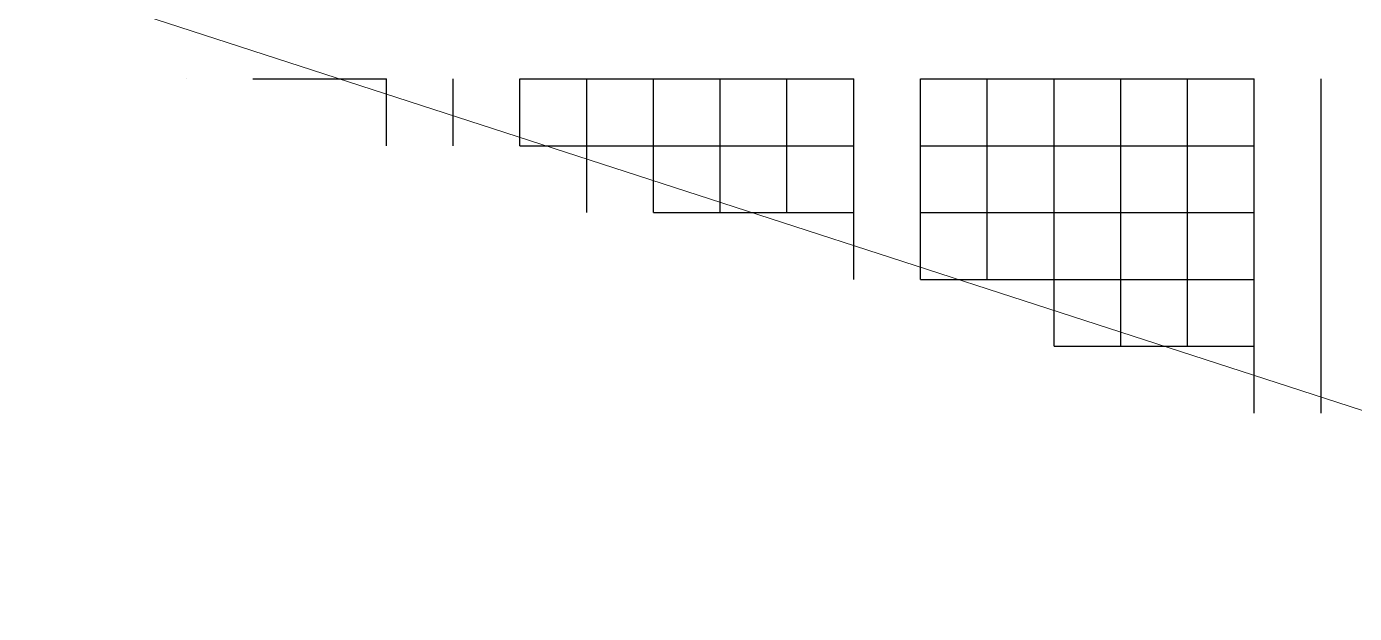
# Model space of a CAD drawing. Header units: millimetres. Extents: x 6 to 745025, y -1528 to 119936.
# Drawn here: x 178.052 to 178.894, y 108.895 to 109.267 of the extents above; entities that cross this region are included whole.
import ezdxf

# ---------------------------------------------------------------- set-up
doc = ezdxf.new("R2010")
doc.units = ezdxf.units.MM
doc.header["$MEASUREMENT"] = 0
doc.layers.get('0').update_dxf_attribs({"linetype": 'CONTINUOUS'})

msp = doc.modelspace()

# ---------------------------------------------------------------- linework, layer by layer
at = {"color": 0, "linetype": 'Continuous', "lineweight": 25, "true_color": 0x000005}
for p, q in [((178.15277, 109.23411), (178.15277, 109.23411)), ((178.19511, 109.23411), (178.19511, 109.23411)), ((178.19511, 109.23411), (178.19511, 109.23411)), ((178.19511, 109.23411), (178.19511, 109.23411)), ((178.19511, 109.23411), (178.19511, 109.23411)), ((178.19511, 109.23411), (178.19511, 109.23411)), ((178.19511, 109.23411), (178.19511, 109.23411)), ((178.19511, 109.23411), (178.19511, 109.23411)), ((178.23744, 109.23411), (178.27977, 109.23411)), ((178.23744, 109.23411), (178.27977, 109.23411)), ((178.23744, 109.23411), (178.23744, 109.23411)), ((178.23744, 109.23411), (178.23744, 109.23411)), ((178.23744, 109.23411), (178.23744, 109.23411)), ((178.23744, 109.23411), (178.23744, 109.23411)), ((178.23744, 109.23411), (178.23744, 109.23411)), ((178.23744, 109.23411), (178.23744, 109.23411)), ((178.23744, 109.23411), (178.23744, 109.23411)), ((178.27977, 109.23411), (178.27977, 109.23411)), ((178.27977, 109.23411), (178.27977, 109.23411)), ((178.27977, 109.23411), (178.27977, 109.23411)), ((178.27977, 109.23411), (178.27977, 109.23411)), ((178.27977, 109.23411), (178.27977, 109.23411)), ((178.27977, 109.23411), (178.27977, 109.23411)), ((178.27977, 109.23411), (178.27977, 109.23411)), ((178.27977, 109.23411), (178.27977, 109.23411)), ((178.27977, 109.19178), (178.27977, 109.23411)), ((178.32211, 109.23411), (178.32211, 109.23411)), ((178.32211, 109.23411), (178.32211, 109.23411)), ((178.32211, 109.23411), (178.32211, 109.23411)), ((178.32211, 109.23411), (178.32211, 109.23411)), ((178.32211, 109.23411), (178.32211, 109.23411)), ((178.32211, 109.23411), (178.32211, 109.23411)), ((178.32211, 109.23411), (178.32211, 109.23411)), ((178.32211, 109.19178), (178.32211, 109.23411)), ((178.32211, 109.19178), (178.32211, 109.23411)), ((178.32211, 109.19178), (178.32211, 109.23411)), ((178.32211, 109.19178), (178.32211, 109.23411)), ((178.32211, 109.19178), (178.32211, 109.23411)), ((178.32211, 109.19178), (178.32211, 109.23411)), ((178.32211, 109.19178), (178.32211, 109.23411)), ((178.36444, 109.19178), (178.36444, 109.23411)), ((178.36444, 109.19178), (178.36444, 109.23411)), ((178.36444, 109.19178), (178.36444, 109.23411)), ((178.36444, 109.19178), (178.36444, 109.23411)), ((178.36444, 109.19178), (178.36444, 109.23411)), ((178.36444, 109.19178), (178.36444, 109.23411)), ((178.36444, 109.19178), (178.36444, 109.23411)), ((178.36444, 109.19178), (178.36444, 109.23411)), ((178.40677, 109.19178), (178.40677, 109.23411)), ((178.40677, 109.19178), (178.40677, 109.23411)), ((178.40677, 109.19178), (178.40677, 109.23411)), ((178.40677, 109.19178), (178.40677, 109.23411)), ((178.40677, 109.19178), (178.40677, 109.23411)), ((178.40677, 109.19178), (178.40677, 109.23411)), ((178.87244, 109.23411), (178.87244, 109.23411)), ((178.87244, 109.23411), (178.87244, 109.23411)), ((178.87244, 109.23411), (178.87244, 109.23411)), ((178.87244, 109.23411), (178.87244, 109.23411)), ((178.87244, 109.23411), (178.87244, 109.23411)), ((178.87244, 109.23411), (178.87244, 109.23411)), ((178.87244, 109.23411), (178.87244, 109.23411)), ((178.32211, 109.19178), (178.32211, 109.19178)), ((178.32211, 109.19178), (178.32211, 109.19178)), ((178.87244, 109.19178), (178.87244, 109.19178)), ((178.87244, 109.19178), (178.87244, 109.19178)), ((178.87244, 109.19178), (178.87244, 109.19178)), ((178.87244, 109.19178), (178.87244, 109.19178)), ((178.87244, 109.19178), (178.87244, 109.19178)), ((178.87244, 109.19178), (178.87244, 109.19178)), ((178.87244, 109.19178), (178.87244, 109.19178)), ((178.53377, 109.14944), (178.57611, 109.14944)), ((178.53377, 109.14944), (178.57611, 109.14944)), ((178.87244, 109.14944), (178.87244, 109.14944)), ((178.87244, 109.14944), (178.87244, 109.14944)), ((178.87244, 109.14944), (178.87244, 109.14944)), ((178.87244, 109.14944), (178.87244, 109.14944)), ((178.87244, 109.14944), (178.87244, 109.14944)), ((178.87244, 109.14944), (178.87244, 109.14944)), ((178.87244, 109.14944), (178.87244, 109.14944)), ((178.57611, 109.10711), (178.57611, 109.10711)), ((178.57611, 109.10711), (178.57611, 109.10711)), ((178.57611, 109.10711), (178.57611, 109.10711)), ((178.87244, 109.10711), (178.87244, 109.10711)), ((178.87244, 109.10711), (178.87244, 109.10711)), ((178.87244, 109.10711), (178.87244, 109.10711)), ((178.87244, 109.10711), (178.87244, 109.10711)), ((178.87244, 109.10711), (178.87244, 109.10711)), ((178.87244, 109.10711), (178.87244, 109.10711)), ((178.87244, 109.10711), (178.87244, 109.10711)), ((178.78777, 109.06478), (178.83011, 109.06478)), ((178.78777, 109.06478), (178.83011, 109.06478)), ((178.87244, 109.06478), (178.87244, 109.06478)), ((178.87244, 109.06478), (178.87244, 109.06478)), ((178.87244, 109.06478), (178.87244, 109.06478)), ((178.87244, 109.06478), (178.87244, 109.06478)), ((178.87244, 109.06478), (178.87244, 109.06478)), ((178.87244, 109.06478), (178.87244, 109.06478)), ((178.87244, 109.06478), (178.87244, 109.06478)), ((178.83011, 109.02244), (178.83011, 109.02244)), ((178.83011, 109.02244), (178.83011, 109.02244)), ((178.83011, 109.02244), (178.83011, 109.02244)), ((178.87244, 109.02244), (178.87244, 109.02244)), ((178.87244, 109.02244), (178.87244, 109.02244)), ((178.87244, 109.02244), (178.87244, 109.02244)), ((178.87244, 109.02244), (178.87244, 109.02244)), ((178.87244, 109.02244), (178.87244, 109.02244))]:
    msp.add_line(p, q, dxfattribs=at)
at = {"color": 0, "linetype": 'Continuous', "lineweight": 18, "true_color": 0x000003}
msp.add_lwpolyline([(179.29577, 110.84278), (176.29011, 109.86911), (179.29577, 108.89544)], dxfattribs=at)
at = {"color": 0, "linetype": 'Continuous', "lineweight": 25, "true_color": 0x000005}
for points in [[(178.19511, 109.23411), (178.23744, 109.23411), (178.27977, 109.23411)], [(178.19511, 109.23411), (178.23744, 109.23411), (178.27977, 109.23411)], [(178.19511, 109.23411), (178.23744, 109.23411), (178.27977, 109.23411)], [(178.36444, 109.23411), (178.40677, 109.23411), (178.44911, 109.23411), (178.49144, 109.23411), (178.53377, 109.23411), (178.57611, 109.23411)], [(178.36444, 109.23411), (178.40677, 109.23411), (178.44911, 109.23411), (178.49144, 109.23411), (178.53377, 109.23411), (178.57611, 109.23411)], [(178.36444, 109.23411), (178.40677, 109.23411), (178.44911, 109.23411), (178.49144, 109.23411), (178.53377, 109.23411), (178.57611, 109.23411)], [(178.36444, 109.23411), (178.40677, 109.23411), (178.44911, 109.23411), (178.49144, 109.23411), (178.53377, 109.23411), (178.57611, 109.23411)], [(178.36444, 109.23411), (178.40677, 109.23411), (178.44911, 109.23411), (178.49144, 109.23411), (178.53377, 109.23411), (178.57611, 109.23411)], [(178.36444, 109.23411), (178.40677, 109.23411), (178.44911, 109.23411), (178.49144, 109.23411), (178.53377, 109.23411), (178.57611, 109.23411)], [(178.36444, 109.23411), (178.40677, 109.23411), (178.44911, 109.23411), (178.49144, 109.23411), (178.53377, 109.23411), (178.57611, 109.23411)], [(178.40677, 109.14944), (178.40677, 109.19178), (178.40677, 109.23411)], [(178.44911, 109.14944), (178.44911, 109.19178), (178.44911, 109.23411)], [(178.44911, 109.14944), (178.44911, 109.19178), (178.44911, 109.23411)], [(178.44911, 109.14944), (178.44911, 109.19178), (178.44911, 109.23411)], [(178.44911, 109.14944), (178.44911, 109.19178), (178.44911, 109.23411)], [(178.44911, 109.14944), (178.44911, 109.19178), (178.44911, 109.23411)], [(178.44911, 109.14944), (178.44911, 109.19178), (178.44911, 109.23411)], [(178.44911, 109.14944), (178.44911, 109.19178), (178.44911, 109.23411)], [(178.49144, 109.14944), (178.49144, 109.19178), (178.49144, 109.23411)], [(178.49144, 109.14944), (178.49144, 109.19178), (178.49144, 109.23411)], [(178.49144, 109.14944), (178.49144, 109.19178), (178.49144, 109.23411)], [(178.49144, 109.14944), (178.49144, 109.19178), (178.49144, 109.23411)], [(178.49144, 109.14944), (178.49144, 109.19178), (178.49144, 109.23411)], [(178.49144, 109.14944), (178.49144, 109.19178), (178.49144, 109.23411)], [(178.49144, 109.14944), (178.49144, 109.19178), (178.49144, 109.23411)], [(178.53377, 109.14944), (178.53377, 109.19178), (178.53377, 109.23411)], [(178.53377, 109.14944), (178.53377, 109.19178), (178.53377, 109.23411)], [(178.53377, 109.14944), (178.53377, 109.19178), (178.53377, 109.23411)], [(178.53377, 109.14944), (178.53377, 109.19178), (178.53377, 109.23411)], [(178.53377, 109.14944), (178.53377, 109.19178), (178.53377, 109.23411)], [(178.53377, 109.14944), (178.53377, 109.19178), (178.53377, 109.23411)], [(178.53377, 109.14944), (178.53377, 109.19178), (178.53377, 109.23411)], [(178.57611, 109.10711), (178.57611, 109.14944), (178.57611, 109.19178), (178.57611, 109.23411)], [(178.57611, 109.10711), (178.57611, 109.14944), (178.57611, 109.19178), (178.57611, 109.23411)], [(178.57611, 109.10711), (178.57611, 109.14944), (178.57611, 109.19178), (178.57611, 109.23411)], [(178.57611, 109.10711), (178.57611, 109.14944), (178.57611, 109.19178), (178.57611, 109.23411)], [(178.57611, 109.10711), (178.57611, 109.14944), (178.57611, 109.19178), (178.57611, 109.23411)], [(178.57611, 109.10711), (178.57611, 109.14944), (178.57611, 109.19178), (178.57611, 109.23411)], [(178.57611, 109.10711), (178.57611, 109.14944), (178.57611, 109.19178), (178.57611, 109.23411)], [(178.61844, 109.23411), (178.66077, 109.23411), (178.70311, 109.23411), (178.74544, 109.23411), (178.78777, 109.23411), (178.83011, 109.23411)], [(178.61844, 109.23411), (178.66077, 109.23411), (178.70311, 109.23411), (178.74544, 109.23411), (178.78777, 109.23411), (178.83011, 109.23411)], [(178.61844, 109.23411), (178.66077, 109.23411), (178.70311, 109.23411), (178.74544, 109.23411), (178.78777, 109.23411), (178.83011, 109.23411)], [(178.61844, 109.23411), (178.66077, 109.23411), (178.70311, 109.23411), (178.74544, 109.23411), (178.78777, 109.23411), (178.83011, 109.23411)], [(178.61844, 109.23411), (178.66077, 109.23411), (178.70311, 109.23411), (178.74544, 109.23411), (178.78777, 109.23411), (178.83011, 109.23411)], [(178.61844, 109.23411), (178.66077, 109.23411), (178.70311, 109.23411), (178.74544, 109.23411), (178.78777, 109.23411), (178.83011, 109.23411)], [(178.61844, 109.23411), (178.66077, 109.23411), (178.70311, 109.23411), (178.74544, 109.23411), (178.78777, 109.23411), (178.83011, 109.23411)], [(178.61844, 109.10711), (178.61844, 109.14944), (178.61844, 109.19178), (178.61844, 109.23411)], [(178.61844, 109.10711), (178.61844, 109.14944), (178.61844, 109.19178), (178.61844, 109.23411)], [(178.61844, 109.10711), (178.61844, 109.14944), (178.61844, 109.19178), (178.61844, 109.23411)], [(178.61844, 109.10711), (178.61844, 109.14944), (178.61844, 109.19178), (178.61844, 109.23411)], [(178.61844, 109.10711), (178.61844, 109.14944), (178.61844, 109.19178), (178.61844, 109.23411)], [(178.61844, 109.10711), (178.61844, 109.14944), (178.61844, 109.19178), (178.61844, 109.23411)], [(178.61844, 109.10711), (178.61844, 109.14944), (178.61844, 109.19178), (178.61844, 109.23411)], [(178.61844, 109.10711), (178.61844, 109.14944), (178.61844, 109.19178), (178.61844, 109.23411)], [(178.66077, 109.10711), (178.66077, 109.14944), (178.66077, 109.19178), (178.66077, 109.23411)], [(178.66077, 109.10711), (178.66077, 109.14944), (178.66077, 109.19178), (178.66077, 109.23411)], [(178.66077, 109.10711), (178.66077, 109.14944), (178.66077, 109.19178), (178.66077, 109.23411)], [(178.66077, 109.10711), (178.66077, 109.14944), (178.66077, 109.19178), (178.66077, 109.23411)], [(178.66077, 109.10711), (178.66077, 109.14944), (178.66077, 109.19178), (178.66077, 109.23411)], [(178.66077, 109.10711), (178.66077, 109.14944), (178.66077, 109.19178), (178.66077, 109.23411)], [(178.66077, 109.10711), (178.66077, 109.14944), (178.66077, 109.19178), (178.66077, 109.23411)], [(178.70311, 109.06478), (178.70311, 109.10711), (178.70311, 109.14944), (178.70311, 109.19178), (178.70311, 109.23411)], [(178.70311, 109.06478), (178.70311, 109.10711), (178.70311, 109.14944), (178.70311, 109.19178), (178.70311, 109.23411)], [(178.70311, 109.06478), (178.70311, 109.10711), (178.70311, 109.14944), (178.70311, 109.19178), (178.70311, 109.23411)], [(178.70311, 109.06478), (178.70311, 109.10711), (178.70311, 109.14944), (178.70311, 109.19178), (178.70311, 109.23411)], [(178.70311, 109.06478), (178.70311, 109.10711), (178.70311, 109.14944), (178.70311, 109.19178), (178.70311, 109.23411)], [(178.70311, 109.06478), (178.70311, 109.10711), (178.70311, 109.14944), (178.70311, 109.19178), (178.70311, 109.23411)], [(178.70311, 109.06478), (178.70311, 109.10711), (178.70311, 109.14944), (178.70311, 109.19178), (178.70311, 109.23411)], [(178.74544, 109.06478), (178.74544, 109.10711), (178.74544, 109.14944), (178.74544, 109.19178), (178.74544, 109.23411)], [(178.74544, 109.06478), (178.74544, 109.10711), (178.74544, 109.14944), (178.74544, 109.19178), (178.74544, 109.23411)], [(178.74544, 109.06478), (178.74544, 109.10711), (178.74544, 109.14944), (178.74544, 109.19178), (178.74544, 109.23411)], [(178.74544, 109.06478), (178.74544, 109.10711), (178.74544, 109.14944), (178.74544, 109.19178), (178.74544, 109.23411)], [(178.74544, 109.06478), (178.74544, 109.10711), (178.74544, 109.14944), (178.74544, 109.19178), (178.74544, 109.23411)], [(178.74544, 109.06478), (178.74544, 109.10711), (178.74544, 109.14944), (178.74544, 109.19178), (178.74544, 109.23411)], [(178.74544, 109.06478), (178.74544, 109.10711), (178.74544, 109.14944), (178.74544, 109.19178), (178.74544, 109.23411)], [(178.78777, 109.06478), (178.78777, 109.10711), (178.78777, 109.14944), (178.78777, 109.19178), (178.78777, 109.23411)], [(178.78777, 109.06478), (178.78777, 109.10711), (178.78777, 109.14944), (178.78777, 109.19178), (178.78777, 109.23411)], [(178.78777, 109.06478), (178.78777, 109.10711), (178.78777, 109.14944), (178.78777, 109.19178), (178.78777, 109.23411)], [(178.78777, 109.06478), (178.78777, 109.10711), (178.78777, 109.14944), (178.78777, 109.19178), (178.78777, 109.23411)], [(178.78777, 109.06478), (178.78777, 109.10711), (178.78777, 109.14944), (178.78777, 109.19178), (178.78777, 109.23411)], [(178.78777, 109.06478), (178.78777, 109.10711), (178.78777, 109.14944), (178.78777, 109.19178), (178.78777, 109.23411)], [(178.78777, 109.06478), (178.78777, 109.10711), (178.78777, 109.14944), (178.78777, 109.19178), (178.78777, 109.23411)], [(178.83011, 109.02244), (178.83011, 109.06478), (178.83011, 109.10711), (178.83011, 109.14944), (178.83011, 109.19178), (178.83011, 109.23411)], [(178.83011, 109.02244), (178.83011, 109.06478), (178.83011, 109.10711), (178.83011, 109.14944), (178.83011, 109.19178), (178.83011, 109.23411)], [(178.83011, 109.02244), (178.83011, 109.06478), (178.83011, 109.10711), (178.83011, 109.14944), (178.83011, 109.19178), (178.83011, 109.23411)], [(178.83011, 109.02244), (178.83011, 109.06478), (178.83011, 109.10711), (178.83011, 109.14944), (178.83011, 109.19178), (178.83011, 109.23411)], [(178.83011, 109.02244), (178.83011, 109.06478), (178.83011, 109.10711), (178.83011, 109.14944), (178.83011, 109.19178), (178.83011, 109.23411)], [(178.83011, 109.02244), (178.83011, 109.06478), (178.83011, 109.10711), (178.83011, 109.14944), (178.83011, 109.19178), (178.83011, 109.23411)], [(178.83011, 109.02244), (178.83011, 109.06478), (178.83011, 109.10711), (178.83011, 109.14944), (178.83011, 109.19178), (178.83011, 109.23411)], [(178.87244, 109.02244), (178.87244, 109.06478), (178.87244, 109.10711), (178.87244, 109.14944), (178.87244, 109.19178), (178.87244, 109.23411)], [(178.87244, 109.02244), (178.87244, 109.06478), (178.87244, 109.10711), (178.87244, 109.14944), (178.87244, 109.19178), (178.87244, 109.23411)], [(178.87244, 109.02244), (178.87244, 109.06478), (178.87244, 109.10711), (178.87244, 109.14944), (178.87244, 109.19178), (178.87244, 109.23411)], [(178.87244, 109.02244), (178.87244, 109.06478), (178.87244, 109.10711), (178.87244, 109.14944), (178.87244, 109.19178), (178.87244, 109.23411)], [(178.87244, 109.02244), (178.87244, 109.06478), (178.87244, 109.10711), (178.87244, 109.14944), (178.87244, 109.19178), (178.87244, 109.23411)], [(178.87244, 109.02244), (178.87244, 109.06478), (178.87244, 109.10711), (178.87244, 109.14944), (178.87244, 109.19178), (178.87244, 109.23411)], [(178.87244, 109.02244), (178.87244, 109.06478), (178.87244, 109.10711), (178.87244, 109.14944), (178.87244, 109.19178), (178.87244, 109.23411)], [(178.36444, 109.19178), (178.40677, 109.19178), (178.44911, 109.19178), (178.49144, 109.19178), (178.53377, 109.19178), (178.57611, 109.19178)], [(178.36444, 109.19178), (178.40677, 109.19178), (178.44911, 109.19178), (178.49144, 109.19178), (178.53377, 109.19178), (178.57611, 109.19178)], [(178.36444, 109.19178), (178.40677, 109.19178), (178.44911, 109.19178), (178.49144, 109.19178), (178.53377, 109.19178), (178.57611, 109.19178)], [(178.36444, 109.19178), (178.40677, 109.19178), (178.44911, 109.19178), (178.49144, 109.19178), (178.53377, 109.19178), (178.57611, 109.19178)], [(178.36444, 109.19178), (178.40677, 109.19178), (178.44911, 109.19178), (178.49144, 109.19178), (178.53377, 109.19178), (178.57611, 109.19178)], [(178.40677, 109.19178), (178.44911, 109.19178), (178.49144, 109.19178), (178.53377, 109.19178), (178.57611, 109.19178)], [(178.40677, 109.19178), (178.44911, 109.19178), (178.49144, 109.19178), (178.53377, 109.19178), (178.57611, 109.19178)], [(178.61844, 109.19178), (178.66077, 109.19178), (178.70311, 109.19178), (178.74544, 109.19178), (178.78777, 109.19178), (178.83011, 109.19178)], [(178.61844, 109.19178), (178.66077, 109.19178), (178.70311, 109.19178), (178.74544, 109.19178), (178.78777, 109.19178), (178.83011, 109.19178)], [(178.61844, 109.19178), (178.66077, 109.19178), (178.70311, 109.19178), (178.74544, 109.19178), (178.78777, 109.19178), (178.83011, 109.19178)], [(178.61844, 109.19178), (178.66077, 109.19178), (178.70311, 109.19178), (178.74544, 109.19178), (178.78777, 109.19178), (178.83011, 109.19178)], [(178.61844, 109.19178), (178.66077, 109.19178), (178.70311, 109.19178), (178.74544, 109.19178), (178.78777, 109.19178), (178.83011, 109.19178)], [(178.61844, 109.19178), (178.66077, 109.19178), (178.70311, 109.19178), (178.74544, 109.19178), (178.78777, 109.19178), (178.83011, 109.19178)], [(178.61844, 109.19178), (178.66077, 109.19178), (178.70311, 109.19178), (178.74544, 109.19178), (178.78777, 109.19178), (178.83011, 109.19178)], [(178.44911, 109.14944), (178.49144, 109.14944), (178.53377, 109.14944), (178.57611, 109.14944)], [(178.44911, 109.14944), (178.49144, 109.14944), (178.53377, 109.14944), (178.57611, 109.14944)], [(178.44911, 109.14944), (178.49144, 109.14944), (178.53377, 109.14944), (178.57611, 109.14944)], [(178.49144, 109.14944), (178.53377, 109.14944), (178.57611, 109.14944)], [(178.49144, 109.14944), (178.53377, 109.14944), (178.57611, 109.14944)], [(178.61844, 109.14944), (178.66077, 109.14944), (178.70311, 109.14944), (178.74544, 109.14944), (178.78777, 109.14944), (178.83011, 109.14944)], [(178.61844, 109.14944), (178.66077, 109.14944), (178.70311, 109.14944), (178.74544, 109.14944), (178.78777, 109.14944), (178.83011, 109.14944)], [(178.61844, 109.14944), (178.66077, 109.14944), (178.70311, 109.14944), (178.74544, 109.14944), (178.78777, 109.14944), (178.83011, 109.14944)], [(178.61844, 109.14944), (178.66077, 109.14944), (178.70311, 109.14944), (178.74544, 109.14944), (178.78777, 109.14944), (178.83011, 109.14944)], [(178.61844, 109.14944), (178.66077, 109.14944), (178.70311, 109.14944), (178.74544, 109.14944), (178.78777, 109.14944), (178.83011, 109.14944)], [(178.61844, 109.14944), (178.66077, 109.14944), (178.70311, 109.14944), (178.74544, 109.14944), (178.78777, 109.14944), (178.83011, 109.14944)], [(178.61844, 109.14944), (178.66077, 109.14944), (178.70311, 109.14944), (178.74544, 109.14944), (178.78777, 109.14944), (178.83011, 109.14944)], [(178.61844, 109.10711), (178.66077, 109.10711), (178.70311, 109.10711), (178.74544, 109.10711), (178.78777, 109.10711), (178.83011, 109.10711)], [(178.61844, 109.10711), (178.66077, 109.10711), (178.70311, 109.10711), (178.74544, 109.10711), (178.78777, 109.10711), (178.83011, 109.10711)], [(178.61844, 109.10711), (178.66077, 109.10711), (178.70311, 109.10711), (178.74544, 109.10711), (178.78777, 109.10711), (178.83011, 109.10711)], [(178.61844, 109.10711), (178.66077, 109.10711), (178.70311, 109.10711), (178.74544, 109.10711), (178.78777, 109.10711), (178.83011, 109.10711)], [(178.61844, 109.10711), (178.66077, 109.10711), (178.70311, 109.10711), (178.74544, 109.10711), (178.78777, 109.10711), (178.83011, 109.10711)], [(178.66077, 109.10711), (178.70311, 109.10711), (178.74544, 109.10711), (178.78777, 109.10711), (178.83011, 109.10711)], [(178.66077, 109.10711), (178.70311, 109.10711), (178.74544, 109.10711), (178.78777, 109.10711), (178.83011, 109.10711)], [(178.70311, 109.06478), (178.74544, 109.06478), (178.78777, 109.06478), (178.83011, 109.06478)], [(178.70311, 109.06478), (178.74544, 109.06478), (178.78777, 109.06478), (178.83011, 109.06478)], [(178.70311, 109.06478), (178.74544, 109.06478), (178.78777, 109.06478), (178.83011, 109.06478)], [(178.74544, 109.06478), (178.78777, 109.06478), (178.83011, 109.06478)], [(178.74544, 109.06478), (178.78777, 109.06478), (178.83011, 109.06478)]]:
    msp.add_lwpolyline(points, dxfattribs=at)

doc.saveas('drawing.dxf')
